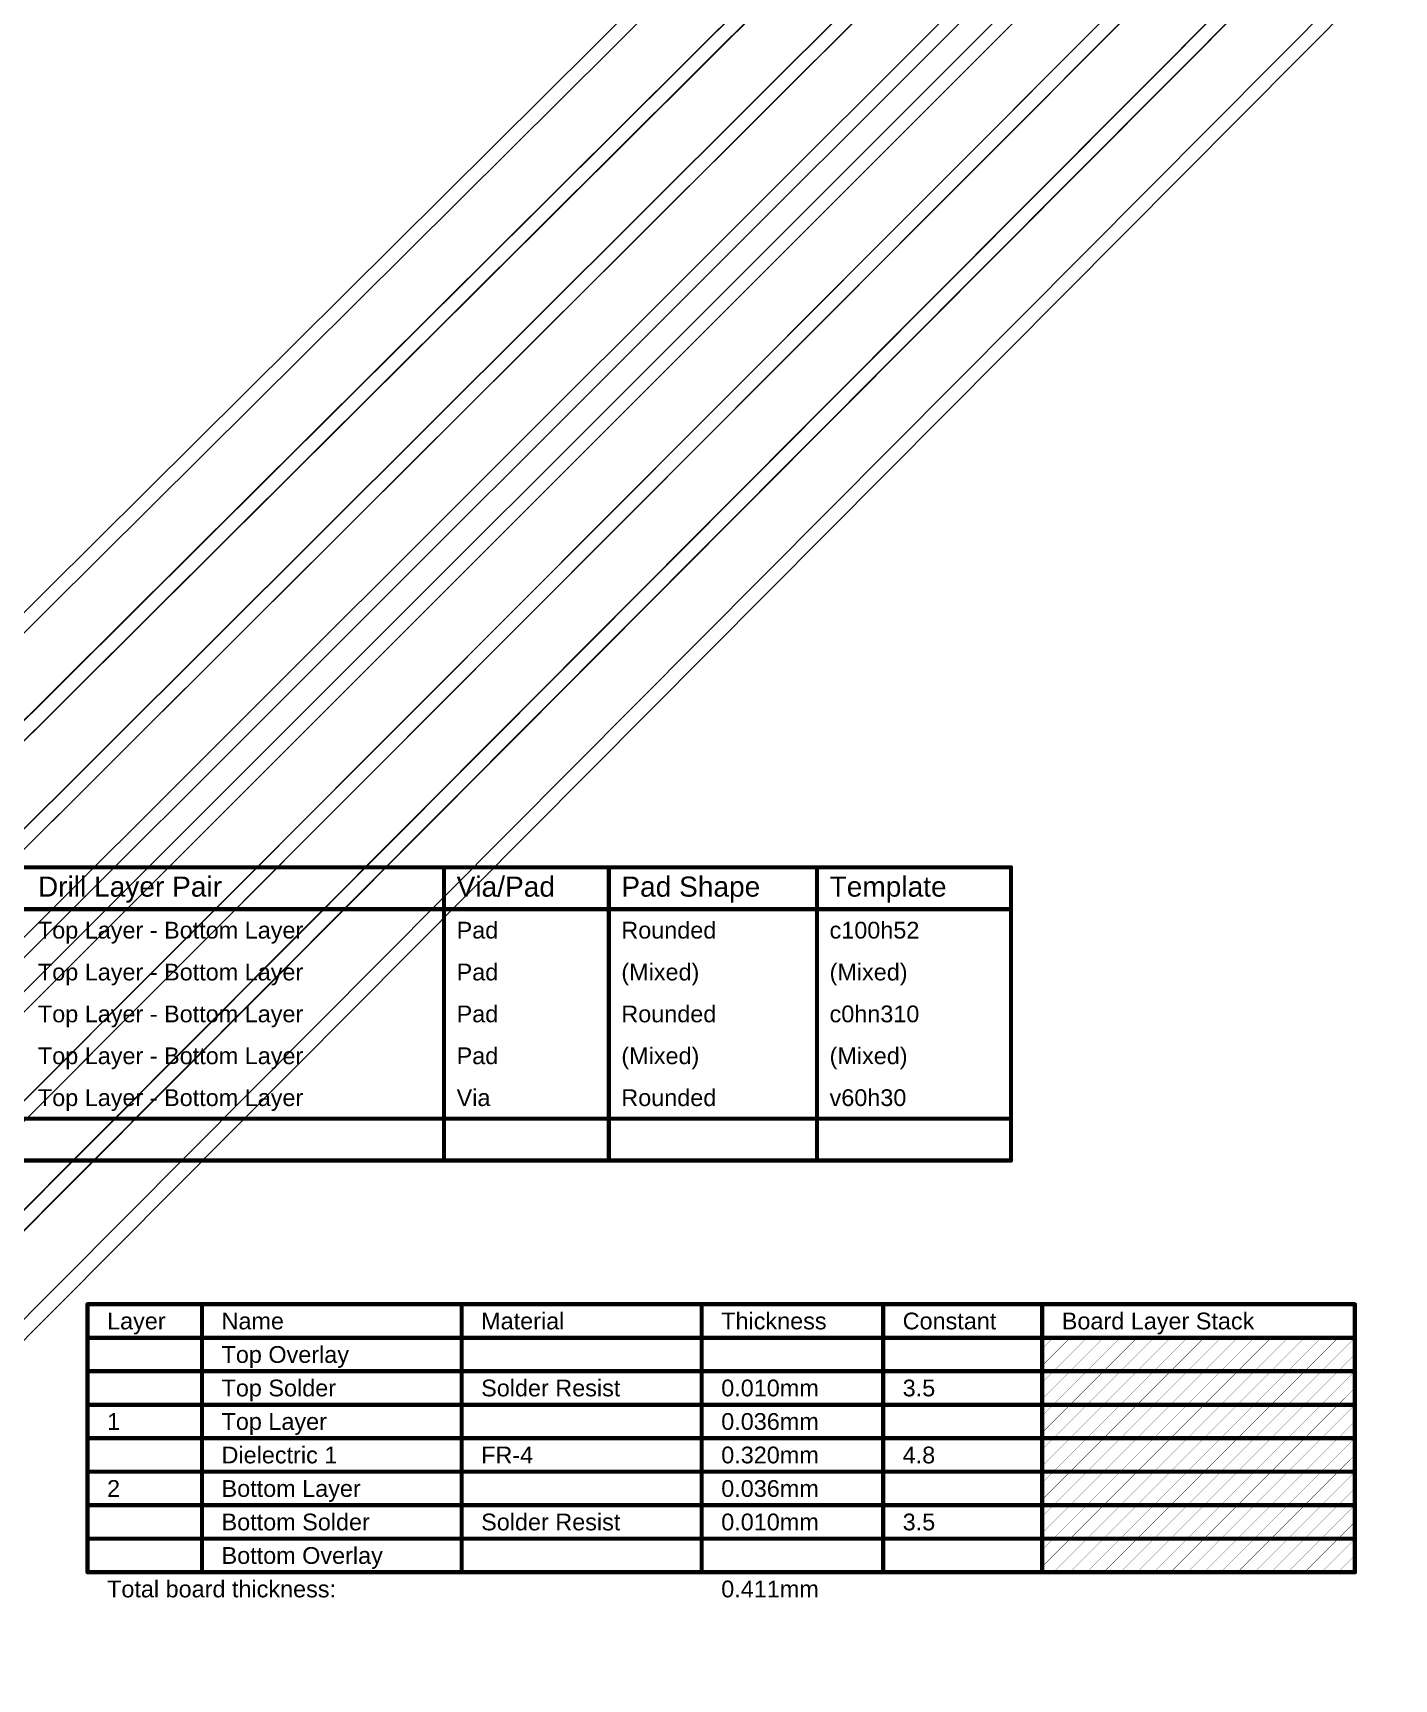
# Model space of a CAD drawing. Header units: inches. Extents: x 0 to 213, y 0 to 212.
# Drawn here: x 3.57 to 8.45, y 0.73 to 6.62 of the extents above; entities that cross this region are included whole.
import ezdxf

# ---------------------------------------------------------------- set-up
doc = ezdxf.new("R2010")
doc.units = ezdxf.units.IN
doc.header["$MEASUREMENT"] = 0
for name, color, linetype in [('Drill Drawing', 1, 'Continuous'), ('Fabrication', 76, 'Continuous'), ('Top Solder', 216, 'Continuous')]:
    doc.layers.add(name, color=color, linetype=linetype)
doc.styles.add('Arial', font='', dxfattribs={"height": 0.2})
doc.styles.get('Arial').set_extended_font_data('Arial')

# ---------------------------------------------------------------- blocks, each defined once
blk = doc.blocks.new('5050_LED_25')
at = {"layer": 'Top Solder'}
for p in [(0.0156, -0.0902), (-0.0587, -0.0903)]:
    blk.add_line(p, (-210.2274, -211.4878), dxfattribs=at)
blk = doc.blocks.new('5050_LED_51')
at = {"layer": 'Top Solder'}
for p in [(0.0156, -0.0902), (-0.0587, -0.0903)]:
    blk.add_line(p, (-210.6211, -211.4878), dxfattribs=at)
blk = doc.blocks.new('5050_LED_52')
at = {"layer": 'Top Solder'}
for p in [(0.0156, -0.0902), (-0.0587, -0.0903)]:
    blk.add_line(p, (-210.2274, -211.0941), dxfattribs=at)
blk = doc.blocks.new('5050_LED_53')
at = {"layer": 'Top Solder'}
for p in [(0.0156, -0.0902), (-0.0587, -0.0903)]:
    blk.add_line(p, (-210.6211, -211.0941), dxfattribs=at)
blk = doc.blocks.new('5050_LED_54')
at = {"layer": 'Top Solder'}
for p in [(0.0156, -0.0902), (-0.0587, -0.0903)]:
    blk.add_line(p, (-210.2274, -210.7004), dxfattribs=at)
blk = doc.blocks.new('5050_LED_55')
at = {"layer": 'Top Solder'}
for p in [(0.0156, -0.0902), (-0.0587, -0.0903)]:
    blk.add_line(p, (-210.6211, -210.7004), dxfattribs=at)
blk = doc.blocks.new('5050_LED_56')
at = {"layer": 'Top Solder'}
for p in [(0.0156, -0.0902), (-0.0587, -0.0903)]:
    blk.add_line(p, (-211.6053, -211.4878), dxfattribs=at)
blk = doc.blocks.new('5050_LED_57')
at = {"layer": 'Top Solder'}
for p in [(0.0156, -0.0902), (-0.0587, -0.0903)]:
    blk.add_line(p, (-211.999, -211.4878), dxfattribs=at)
blk = doc.blocks.new('5050_LED_58')
at = {"layer": 'Top Solder'}
for p in [(0.0156, -0.0902), (-0.0587, -0.0903)]:
    blk.add_line(p, (-211.6053, -211.0941), dxfattribs=at)
blk = doc.blocks.new('5050_LED_59')
at = {"layer": 'Top Solder'}
for p in [(0.0156, -0.0902), (-0.0587, -0.0903)]:
    blk.add_line(p, (-211.999, -211.0941), dxfattribs=at)
blk = doc.blocks.new('5050_LED_60')
at = {"layer": 'Top Solder'}
for p in [(0.0156, -0.0902), (-0.0587, -0.0903)]:
    blk.add_line(p, (-211.6053, -210.7004), dxfattribs=at)
blk = doc.blocks.new('5050_LED_61')
at = {"layer": 'Top Solder'}
for p in [(0.0156, -0.0902), (-0.0587, -0.0903)]:
    blk.add_line(p, (-211.999, -210.7004), dxfattribs=at)

msp = doc.modelspace()

# ---------------------------------------------------------------- linework, layer by layer
at = {"layer": 'Drill Drawing', "const_width": 0.015}
for points in [[(0.0275, 3.635), (7.0776, 3.635)], [(5.0471, 2.585), (5.0471, 3.635)], [(5.637, 2.585), (5.637, 3.635)], [(6.3828, 2.585), (6.3828, 3.635)], [(7.0776, 2.585), (7.0776, 3.635)], [(0.0275, 3.485), (7.0776, 3.485)], [(0.0275, 2.735), (7.0776, 2.735)], [(0.0275, 2.585), (7.0776, 2.585)]]:
    msp.add_lwpolyline(points, dxfattribs=at)
at = {"layer": 'Drill Drawing', "const_width": 0.0075}
for points in [[(5.0434, 3.635, 1), (5.0509, 3.635, 1)], [(5.6332, 3.635, 1), (5.6407, 3.635, 1)], [(6.379, 3.635, 1), (6.3865, 3.635, 1)], [(7.0738, 3.635, 1), (7.0813, 3.635, 1)], [(7.0738, 3.635, 1), (7.0813, 3.635, 1)], [(7.0738, 3.485, 1), (7.0813, 3.485, 1)], [(7.0738, 2.735, 1), (7.0813, 2.735, 1)], [(5.0434, 2.585, 1), (5.0509, 2.585, 1)], [(5.6332, 2.585, 1), (5.6407, 2.585, 1)], [(6.379, 2.585, 1), (6.3865, 2.585, 1)], [(7.0738, 2.585, 1), (7.0813, 2.585, 1)], [(7.0738, 2.585, 1), (7.0813, 2.585, 1)]]:
    msp.add_lwpolyline(points, format="xyb", close=True, dxfattribs=at)
at = {"layer": 'Fabrication'}
for points, const_width in [([(3.7703, 1.11), (3.7703, 2.07)], 0.015), ([(3.7703, 2.07), (8.3091, 2.07)], 0.015), ([(4.1803, 1.11), (4.1803, 2.07)], 0.015), ([(5.11, 1.11), (5.11, 2.07)], 0.015), ([(5.9698, 1.11), (5.9698, 2.07)], 0.015), ([(6.6196, 1.11), (6.6196, 2.07)], 0.015), ([(7.1895, 1.11), (7.1895, 2.07)], 0.015), ([(8.3091, 1.11), (8.3091, 2.07)], 0.015), ([(3.7703, 1.95), (8.3091, 1.95)], 0.015), ([(7.1895, 1.9103), (7.2291, 1.95)], 0.001), ([(7.1895, 1.8503), (7.2891, 1.95)], 0.001), ([(7.2291, 1.83), (7.3491, 1.95)], 0.001), ([(7.2891, 1.83), (7.4091, 1.95)], 0.001), ([(7.3491, 1.83), (7.4691, 1.95)], 0.001), ([(7.4091, 1.83), (7.5291, 1.95)], 0.001), ([(7.4691, 1.83), (7.5891, 1.95)], 0.001), ([(7.5291, 1.83), (7.6491, 1.95)], 0.001), ([(7.5891, 1.83), (7.7091, 1.95)], 0.001), ([(7.6491, 1.83), (7.7691, 1.95)], 0.001), ([(7.7091, 1.83), (7.8291, 1.95)], 0.001), ([(7.7691, 1.83), (7.8891, 1.95)], 0.001), ([(7.8291, 1.83), (7.9491, 1.95)], 0.001), ([(7.8891, 1.83), (8.0091, 1.95)], 0.001), ([(7.9491, 1.83), (8.0691, 1.95)], 0.001), ([(8.0091, 1.83), (8.1291, 1.95)], 0.001), ([(8.0691, 1.83), (8.1891, 1.95)], 0.001), ([(8.1291, 1.83), (8.2491, 1.95)], 0.001), ([(8.1891, 1.83), (8.3091, 1.95)], 0.001), ([(8.2491, 1.83), (8.3091, 1.89)], 0.001), ([(3.7703, 1.83), (4.1803, 1.83)], 0.015), ([(4.1803, 1.83), (5.11, 1.83)], 0.015), ([(5.11, 1.83), (5.9698, 1.83)], 0.015), ([(5.9698, 1.83), (6.6196, 1.83)], 0.015), ([(6.6196, 1.83), (7.1895, 1.83)], 0.015), ([(7.1895, 1.83), (8.3091, 1.83)], 0.015), ([(7.1895, 1.7903), (7.2291, 1.83)], 0.001), ([(7.1895, 1.7303), (7.2891, 1.83)], 0.001), ([(7.2291, 1.71), (7.3491, 1.83)], 0.001), ([(7.2891, 1.71), (7.4091, 1.83)], 0.001), ([(7.3491, 1.71), (7.4691, 1.83)], 0.001), ([(7.4091, 1.71), (7.5291, 1.83)], 0.001), ([(7.4691, 1.71), (7.5891, 1.83)], 0.001), ([(7.5291, 1.71), (7.6491, 1.83)], 0.001), ([(7.5891, 1.71), (7.7091, 1.83)], 0.001), ([(7.6491, 1.71), (7.7691, 1.83)], 0.001), ([(7.7091, 1.71), (7.8291, 1.83)], 0.001), ([(7.7691, 1.71), (7.8891, 1.83)], 0.001), ([(7.8291, 1.71), (7.9491, 1.83)], 0.001), ([(7.8891, 1.71), (8.0091, 1.83)], 0.001), ([(7.9491, 1.71), (8.0691, 1.83)], 0.001), ([(8.0091, 1.71), (8.1291, 1.83)], 0.001), ([(8.0691, 1.71), (8.1891, 1.83)], 0.001), ([(8.1291, 1.71), (8.2491, 1.83)], 0.001), ([(8.1891, 1.71), (8.3091, 1.83)], 0.001), ([(8.2491, 1.71), (8.3091, 1.77)], 0.001), ([(3.7703, 1.71), (4.1803, 1.71)], 0.015), ([(4.1803, 1.71), (5.11, 1.71)], 0.015), ([(5.11, 1.71), (5.9698, 1.71)], 0.015), ([(5.9698, 1.71), (6.6196, 1.71)], 0.015), ([(6.6196, 1.71), (7.1895, 1.71)], 0.015), ([(7.1895, 1.71), (8.3091, 1.71)], 0.015), ([(7.1895, 1.6703), (7.2291, 1.71)], 0.001), ([(7.1895, 1.6103), (7.2891, 1.71)], 0.001), ([(7.2291, 1.59), (7.3491, 1.71)], 0.001), ([(7.2891, 1.59), (7.4091, 1.71)], 0.001), ([(7.3491, 1.59), (7.4691, 1.71)], 0.001), ([(7.4091, 1.59), (7.5291, 1.71)], 0.001), ([(7.4691, 1.59), (7.5891, 1.71)], 0.001), ([(7.5291, 1.59), (7.6491, 1.71)], 0.001), ([(7.5891, 1.59), (7.7091, 1.71)], 0.001), ([(7.6491, 1.59), (7.7691, 1.71)], 0.001), ([(7.7091, 1.59), (7.8291, 1.71)], 0.001), ([(7.7691, 1.59), (7.8891, 1.71)], 0.001), ([(7.8291, 1.59), (7.9491, 1.71)], 0.001), ([(7.8891, 1.59), (8.0091, 1.71)], 0.001), ([(7.9491, 1.59), (8.0691, 1.71)], 0.001), ([(8.0091, 1.59), (8.1291, 1.71)], 0.001), ([(8.0691, 1.59), (8.1891, 1.71)], 0.001), ([(8.1291, 1.59), (8.2491, 1.71)], 0.001), ([(8.1891, 1.59), (8.3091, 1.71)], 0.001), ([(3.7703, 1.59), (4.1803, 1.59)], 0.015), ([(4.1803, 1.59), (5.11, 1.59)], 0.015), ([(5.11, 1.59), (5.9698, 1.59)], 0.015), ([(5.9698, 1.59), (6.6196, 1.59)], 0.015), ([(6.6196, 1.59), (7.1895, 1.59)], 0.015), ([(7.1895, 1.59), (8.3091, 1.59)], 0.015), ([(8.2491, 1.59), (8.3091, 1.65)], 0.001), ([(7.1895, 1.5503), (7.2291, 1.59)], 0.001), ([(7.1895, 1.4903), (7.2891, 1.59)], 0.001), ([(7.2291, 1.47), (7.3491, 1.59)], 0.001), ([(7.2891, 1.47), (7.4091, 1.59)], 0.001), ([(7.3491, 1.47), (7.4691, 1.59)], 0.001), ([(7.4091, 1.47), (7.5291, 1.59)], 0.001), ([(7.4691, 1.47), (7.5891, 1.59)], 0.001), ([(7.5291, 1.47), (7.6491, 1.59)], 0.001), ([(7.5891, 1.47), (7.7091, 1.59)], 0.001), ([(7.6491, 1.47), (7.7691, 1.59)], 0.001), ([(7.7091, 1.47), (7.8291, 1.59)], 0.001), ([(7.7691, 1.47), (7.8891, 1.59)], 0.001), ([(7.8291, 1.47), (7.9491, 1.59)], 0.001), ([(7.8891, 1.47), (8.0091, 1.59)], 0.001), ([(7.9491, 1.47), (8.0691, 1.59)], 0.001), ([(8.0091, 1.47), (8.1291, 1.59)], 0.001), ([(8.0691, 1.47), (8.1891, 1.59)], 0.001), ([(8.1291, 1.47), (8.2491, 1.59)], 0.001), ([(8.1891, 1.47), (8.3091, 1.59)], 0.001), ([(3.7703, 1.47), (4.1803, 1.47)], 0.015), ([(4.1803, 1.47), (5.11, 1.47)], 0.015), ([(5.11, 1.47), (5.9698, 1.47)], 0.015), ([(5.9698, 1.47), (6.6196, 1.47)], 0.015), ([(6.6196, 1.47), (7.1895, 1.47)], 0.015), ([(7.1895, 1.47), (8.3091, 1.47)], 0.015), ([(8.2491, 1.47), (8.3091, 1.53)], 0.001), ([(7.1895, 1.4303), (7.2291, 1.47)], 0.001), ([(7.1895, 1.3703), (7.2891, 1.47)], 0.001), ([(7.2291, 1.35), (7.3491, 1.47)], 0.001), ([(7.2891, 1.35), (7.4091, 1.47)], 0.001), ([(7.3491, 1.35), (7.4691, 1.47)], 0.001), ([(7.4091, 1.35), (7.5291, 1.47)], 0.001), ([(7.4691, 1.35), (7.5891, 1.47)], 0.001), ([(7.5291, 1.35), (7.6491, 1.47)], 0.001), ([(7.5891, 1.35), (7.7091, 1.47)], 0.001), ([(7.6491, 1.35), (7.7691, 1.47)], 0.001), ([(7.7091, 1.35), (7.8291, 1.47)], 0.001), ([(7.7691, 1.35), (7.8891, 1.47)], 0.001), ([(7.8291, 1.35), (7.9491, 1.47)], 0.001), ([(7.8891, 1.35), (8.0091, 1.47)], 0.001), ([(7.9491, 1.35), (8.0691, 1.47)], 0.001), ([(8.0091, 1.35), (8.1291, 1.47)], 0.001), ([(8.0691, 1.35), (8.1891, 1.47)], 0.001), ([(8.1291, 1.35), (8.2491, 1.47)], 0.001), ([(8.1891, 1.35), (8.3091, 1.47)], 0.001), ([(3.7703, 1.35), (4.1803, 1.35)], 0.015), ([(4.1803, 1.35), (5.11, 1.35)], 0.015), ([(5.11, 1.35), (5.9698, 1.35)], 0.015), ([(5.9698, 1.35), (6.6196, 1.35)], 0.015), ([(6.6196, 1.35), (7.1895, 1.35)], 0.015), ([(7.1895, 1.35), (8.3091, 1.35)], 0.015), ([(8.2491, 1.35), (8.3091, 1.41)], 0.001), ([(7.1895, 1.3103), (7.2291, 1.35)], 0.001), ([(7.1895, 1.2503), (7.2891, 1.35)], 0.001), ([(7.2291, 1.23), (7.3491, 1.35)], 0.001), ([(7.2891, 1.23), (7.4091, 1.35)], 0.001), ([(7.3491, 1.23), (7.4691, 1.35)], 0.001), ([(7.4091, 1.23), (7.5291, 1.35)], 0.001), ([(7.4691, 1.23), (7.5891, 1.35)], 0.001), ([(7.5291, 1.23), (7.6491, 1.35)], 0.001), ([(7.5891, 1.23), (7.7091, 1.35)], 0.001), ([(7.6491, 1.23), (7.7691, 1.35)], 0.001), ([(7.7091, 1.23), (7.8291, 1.35)], 0.001), ([(7.7691, 1.23), (7.8891, 1.35)], 0.001), ([(7.8291, 1.23), (7.9491, 1.35)], 0.001), ([(7.8891, 1.23), (8.0091, 1.35)], 0.001), ([(7.9491, 1.23), (8.0691, 1.35)], 0.001), ([(8.0091, 1.23), (8.1291, 1.35)], 0.001), ([(8.0691, 1.23), (8.1891, 1.35)], 0.001), ([(8.1291, 1.23), (8.2491, 1.35)], 0.001), ([(8.1891, 1.23), (8.3091, 1.35)], 0.001), ([(8.2491, 1.23), (8.3091, 1.29)], 0.001), ([(3.7703, 1.23), (4.1803, 1.23)], 0.015), ([(4.1803, 1.23), (5.11, 1.23)], 0.015), ([(5.11, 1.23), (5.9698, 1.23)], 0.015), ([(5.9698, 1.23), (6.6196, 1.23)], 0.015), ([(6.6196, 1.23), (7.1895, 1.23)], 0.015), ([(7.1895, 1.23), (8.3091, 1.23)], 0.015), ([(7.1895, 1.1903), (7.2291, 1.23)], 0.001), ([(7.1895, 1.1303), (7.2891, 1.23)], 0.001), ([(7.2291, 1.11), (7.3491, 1.23)], 0.001), ([(7.2891, 1.11), (7.4091, 1.23)], 0.001), ([(7.3491, 1.11), (7.4691, 1.23)], 0.001), ([(7.4091, 1.11), (7.5291, 1.23)], 0.001), ([(7.4691, 1.11), (7.5891, 1.23)], 0.001), ([(7.5291, 1.11), (7.6491, 1.23)], 0.001), ([(7.5891, 1.11), (7.7091, 1.23)], 0.001), ([(7.6491, 1.11), (7.7691, 1.23)], 0.001), ([(7.7091, 1.11), (7.8291, 1.23)], 0.001), ([(7.7691, 1.11), (7.8891, 1.23)], 0.001), ([(7.8291, 1.11), (7.9491, 1.23)], 0.001), ([(7.8891, 1.11), (8.0091, 1.23)], 0.001), ([(7.9491, 1.11), (8.0691, 1.23)], 0.001), ([(8.0091, 1.11), (8.1291, 1.23)], 0.001), ([(8.0691, 1.11), (8.1891, 1.23)], 0.001), ([(8.1291, 1.11), (8.2491, 1.23)], 0.001), ([(8.1891, 1.11), (8.3091, 1.23)], 0.001), ([(8.2491, 1.11), (8.3091, 1.17)], 0.001), ([(3.7703, 1.11), (4.1803, 1.11)], 0.015), ([(4.1803, 1.11), (5.11, 1.11)], 0.015), ([(5.11, 1.11), (5.9698, 1.11)], 0.015), ([(5.9698, 1.11), (6.6196, 1.11)], 0.015), ([(6.6196, 1.11), (7.1895, 1.11)], 0.015), ([(7.1895, 1.11), (8.3091, 1.11)], 0.015)]:
    msp.add_lwpolyline(points, dxfattribs=dict(at, const_width=const_width))
for points, const_width in [([(3.7666, 2.07, 1), (3.7741, 2.07, 1)], 0.0075), ([(3.7666, 2.07, 1), (3.7741, 2.07, 1)], 0.0075), ([(4.1765, 2.07, 1), (4.184, 2.07, 1)], 0.0075), ([(5.1063, 2.07, 1), (5.1137, 2.07, 1)], 0.0075), ([(5.966, 2.07, 1), (5.9735, 2.07, 1)], 0.0075), ([(6.6159, 2.07, 1), (6.6234, 2.07, 1)], 0.0075), ([(7.1857, 2.07, 1), (7.1932, 2.07, 1)], 0.0075), ([(8.3054, 2.07, 1), (8.3129, 2.07, 1)], 0.0075), ([(8.3054, 2.07, 1), (8.3129, 2.07, 1)], 0.0075), ([(3.7666, 1.95, 1), (3.7741, 1.95, 1)], 0.0075), ([(7.2289, 1.95, 1), (7.2294, 1.95, 1)], 0.0005), ([(7.2889, 1.95, 1), (7.2894, 1.95, 1)], 0.0005), ([(7.3489, 1.95, 1), (7.3494, 1.95, 1)], 0.0005), ([(7.4089, 1.95, 1), (7.4094, 1.95, 1)], 0.0005), ([(7.4689, 1.95, 1), (7.4694, 1.95, 1)], 0.0005), ([(7.5289, 1.95, 1), (7.5294, 1.95, 1)], 0.0005), ([(7.5889, 1.95, 1), (7.5894, 1.95, 1)], 0.0005), ([(7.6489, 1.95, 1), (7.6494, 1.95, 1)], 0.0005), ([(7.7089, 1.95, 1), (7.7094, 1.95, 1)], 0.0005), ([(7.7689, 1.95, 1), (7.7694, 1.95, 1)], 0.0005), ([(7.8289, 1.95, 1), (7.8294, 1.95, 1)], 0.0005), ([(7.8889, 1.95, 1), (7.8894, 1.95, 1)], 0.0005), ([(7.9489, 1.95, 1), (7.9494, 1.95, 1)], 0.0005), ([(8.0089, 1.95, 1), (8.0094, 1.95, 1)], 0.0005), ([(8.0689, 1.95, 1), (8.0694, 1.95, 1)], 0.0005), ([(8.1289, 1.95, 1), (8.1294, 1.95, 1)], 0.0005), ([(8.1889, 1.95, 1), (8.1894, 1.95, 1)], 0.0005), ([(8.2489, 1.95, 1), (8.2494, 1.95, 1)], 0.0005), ([(8.3054, 1.95, 1), (8.3129, 1.95, 1)], 0.0075), ([(8.3089, 1.95, 1), (8.3094, 1.95, 1)], 0.0005), ([(7.1892, 1.9103, 1), (7.1897, 1.9103, 1)], 0.0005), ([(8.3089, 1.89, 1), (8.3094, 1.89, 1)], 0.0005), ([(3.7666, 1.83, 1), (3.7741, 1.83, 1)], 0.0075), ([(4.1765, 1.83, 1), (4.184, 1.83, 1)], 0.0075), ([(4.1765, 1.83, 1), (4.184, 1.83, 1)], 0.0075), ([(5.1063, 1.83, 1), (5.1137, 1.83, 1)], 0.0075), ([(5.1063, 1.83, 1), (5.1137, 1.83, 1)], 0.0075), ([(5.966, 1.83, 1), (5.9735, 1.83, 1)], 0.0075), ([(5.966, 1.83, 1), (5.9735, 1.83, 1)], 0.0075), ([(6.6159, 1.83, 1), (6.6234, 1.83, 1)], 0.0075), ([(6.6159, 1.83, 1), (6.6234, 1.83, 1)], 0.0075), ([(7.1857, 1.83, 1), (7.1932, 1.83, 1)], 0.0075), ([(7.1857, 1.83, 1), (7.1932, 1.83, 1)], 0.0075), ([(7.1892, 1.8503, 1), (7.1897, 1.8503, 1)], 0.0005), ([(7.2289, 1.83, 1), (7.2294, 1.83, 1)], 0.0005), ([(7.2289, 1.83, 1), (7.2294, 1.83, 1)], 0.0005), ([(7.2889, 1.83, 1), (7.2894, 1.83, 1)], 0.0005), ([(7.2889, 1.83, 1), (7.2894, 1.83, 1)], 0.0005), ([(7.3489, 1.83, 1), (7.3494, 1.83, 1)], 0.0005), ([(7.3489, 1.83, 1), (7.3494, 1.83, 1)], 0.0005), ([(7.4089, 1.83, 1), (7.4094, 1.83, 1)], 0.0005), ([(7.4089, 1.83, 1), (7.4094, 1.83, 1)], 0.0005), ([(7.4689, 1.83, 1), (7.4694, 1.83, 1)], 0.0005), ([(7.4689, 1.83, 1), (7.4694, 1.83, 1)], 0.0005), ([(7.5289, 1.83, 1), (7.5294, 1.83, 1)], 0.0005), ([(7.5289, 1.83, 1), (7.5294, 1.83, 1)], 0.0005), ([(7.5889, 1.83, 1), (7.5894, 1.83, 1)], 0.0005), ([(7.5889, 1.83, 1), (7.5894, 1.83, 1)], 0.0005), ([(7.6489, 1.83, 1), (7.6494, 1.83, 1)], 0.0005), ([(7.6489, 1.83, 1), (7.6494, 1.83, 1)], 0.0005), ([(7.7089, 1.83, 1), (7.7094, 1.83, 1)], 0.0005), ([(7.7089, 1.83, 1), (7.7094, 1.83, 1)], 0.0005), ([(7.7689, 1.83, 1), (7.7694, 1.83, 1)], 0.0005), ([(7.7689, 1.83, 1), (7.7694, 1.83, 1)], 0.0005), ([(7.8289, 1.83, 1), (7.8294, 1.83, 1)], 0.0005), ([(7.8289, 1.83, 1), (7.8294, 1.83, 1)], 0.0005), ([(7.8889, 1.83, 1), (7.8894, 1.83, 1)], 0.0005), ([(7.8889, 1.83, 1), (7.8894, 1.83, 1)], 0.0005), ([(7.9489, 1.83, 1), (7.9494, 1.83, 1)], 0.0005), ([(7.9489, 1.83, 1), (7.9494, 1.83, 1)], 0.0005), ([(8.0089, 1.83, 1), (8.0094, 1.83, 1)], 0.0005), ([(8.0089, 1.83, 1), (8.0094, 1.83, 1)], 0.0005), ([(8.0689, 1.83, 1), (8.0694, 1.83, 1)], 0.0005), ([(8.0689, 1.83, 1), (8.0694, 1.83, 1)], 0.0005), ([(8.1289, 1.83, 1), (8.1294, 1.83, 1)], 0.0005), ([(8.1289, 1.83, 1), (8.1294, 1.83, 1)], 0.0005), ([(8.1889, 1.83, 1), (8.1894, 1.83, 1)], 0.0005), ([(8.1889, 1.83, 1), (8.1894, 1.83, 1)], 0.0005), ([(8.2489, 1.83, 1), (8.2494, 1.83, 1)], 0.0005), ([(8.2489, 1.83, 1), (8.2494, 1.83, 1)], 0.0005), ([(8.3054, 1.83, 1), (8.3129, 1.83, 1)], 0.0075), ([(8.3089, 1.83, 1), (8.3094, 1.83, 1)], 0.0005), ([(7.1892, 1.7903, 1), (7.1897, 1.7903, 1)], 0.0005), ([(8.3089, 1.77, 1), (8.3094, 1.77, 1)], 0.0005), ([(3.7666, 1.71, 1), (3.7741, 1.71, 1)], 0.0075), ([(4.1765, 1.71, 1), (4.184, 1.71, 1)], 0.0075), ([(4.1765, 1.71, 1), (4.184, 1.71, 1)], 0.0075), ([(5.1063, 1.71, 1), (5.1137, 1.71, 1)], 0.0075), ([(5.1063, 1.71, 1), (5.1137, 1.71, 1)], 0.0075), ([(5.966, 1.71, 1), (5.9735, 1.71, 1)], 0.0075), ([(5.966, 1.71, 1), (5.9735, 1.71, 1)], 0.0075), ([(6.6159, 1.71, 1), (6.6234, 1.71, 1)], 0.0075), ([(6.6159, 1.71, 1), (6.6234, 1.71, 1)], 0.0075), ([(7.1857, 1.71, 1), (7.1932, 1.71, 1)], 0.0075), ([(7.1857, 1.71, 1), (7.1932, 1.71, 1)], 0.0075), ([(7.1892, 1.7303, 1), (7.1897, 1.7303, 1)], 0.0005), ([(7.2289, 1.71, 1), (7.2294, 1.71, 1)], 0.0005), ([(7.2289, 1.71, 1), (7.2294, 1.71, 1)], 0.0005), ([(7.2889, 1.71, 1), (7.2894, 1.71, 1)], 0.0005), ([(7.2889, 1.71, 1), (7.2894, 1.71, 1)], 0.0005), ([(7.3489, 1.71, 1), (7.3494, 1.71, 1)], 0.0005), ([(7.3489, 1.71, 1), (7.3494, 1.71, 1)], 0.0005), ([(7.4089, 1.71, 1), (7.4094, 1.71, 1)], 0.0005), ([(7.4089, 1.71, 1), (7.4094, 1.71, 1)], 0.0005), ([(7.4689, 1.71, 1), (7.4694, 1.71, 1)], 0.0005), ([(7.4689, 1.71, 1), (7.4694, 1.71, 1)], 0.0005), ([(7.5289, 1.71, 1), (7.5294, 1.71, 1)], 0.0005), ([(7.5289, 1.71, 1), (7.5294, 1.71, 1)], 0.0005), ([(7.5889, 1.71, 1), (7.5894, 1.71, 1)], 0.0005), ([(7.5889, 1.71, 1), (7.5894, 1.71, 1)], 0.0005), ([(7.6489, 1.71, 1), (7.6494, 1.71, 1)], 0.0005), ([(7.6489, 1.71, 1), (7.6494, 1.71, 1)], 0.0005), ([(7.7089, 1.71, 1), (7.7094, 1.71, 1)], 0.0005), ([(7.7089, 1.71, 1), (7.7094, 1.71, 1)], 0.0005), ([(7.7689, 1.71, 1), (7.7694, 1.71, 1)], 0.0005), ([(7.7689, 1.71, 1), (7.7694, 1.71, 1)], 0.0005), ([(7.8289, 1.71, 1), (7.8294, 1.71, 1)], 0.0005), ([(7.8289, 1.71, 1), (7.8294, 1.71, 1)], 0.0005), ([(7.8889, 1.71, 1), (7.8894, 1.71, 1)], 0.0005), ([(7.8889, 1.71, 1), (7.8894, 1.71, 1)], 0.0005), ([(7.9489, 1.71, 1), (7.9494, 1.71, 1)], 0.0005), ([(7.9489, 1.71, 1), (7.9494, 1.71, 1)], 0.0005), ([(8.0089, 1.71, 1), (8.0094, 1.71, 1)], 0.0005), ([(8.0089, 1.71, 1), (8.0094, 1.71, 1)], 0.0005), ([(8.0689, 1.71, 1), (8.0694, 1.71, 1)], 0.0005), ([(8.0689, 1.71, 1), (8.0694, 1.71, 1)], 0.0005), ([(8.1289, 1.71, 1), (8.1294, 1.71, 1)], 0.0005), ([(8.1289, 1.71, 1), (8.1294, 1.71, 1)], 0.0005), ([(8.1889, 1.71, 1), (8.1894, 1.71, 1)], 0.0005), ([(8.1889, 1.71, 1), (8.1894, 1.71, 1)], 0.0005), ([(8.2489, 1.71, 1), (8.2494, 1.71, 1)], 0.0005), ([(8.2489, 1.71, 1), (8.2494, 1.71, 1)], 0.0005), ([(8.3054, 1.71, 1), (8.3129, 1.71, 1)], 0.0075), ([(8.3089, 1.71, 1), (8.3094, 1.71, 1)], 0.0005), ([(7.1892, 1.6703, 1), (7.1897, 1.6703, 1)], 0.0005), ([(3.7666, 1.59, 1), (3.7741, 1.59, 1)], 0.0075), ([(4.1765, 1.59, 1), (4.184, 1.59, 1)], 0.0075), ([(4.1765, 1.59, 1), (4.184, 1.59, 1)], 0.0075), ([(5.1063, 1.59, 1), (5.1137, 1.59, 1)], 0.0075), ([(5.1063, 1.59, 1), (5.1137, 1.59, 1)], 0.0075), ([(5.966, 1.59, 1), (5.9735, 1.59, 1)], 0.0075), ([(5.966, 1.59, 1), (5.9735, 1.59, 1)], 0.0075), ([(6.6159, 1.59, 1), (6.6234, 1.59, 1)], 0.0075), ([(6.6159, 1.59, 1), (6.6234, 1.59, 1)], 0.0075), ([(7.1857, 1.59, 1), (7.1932, 1.59, 1)], 0.0075), ([(7.1857, 1.59, 1), (7.1932, 1.59, 1)], 0.0075), ([(7.1892, 1.6103, 1), (7.1897, 1.6103, 1)], 0.0005), ([(8.3054, 1.59, 1), (8.3129, 1.59, 1)], 0.0075), ([(8.3089, 1.65, 1), (8.3094, 1.65, 1)], 0.0005), ([(7.1892, 1.5503, 1), (7.1897, 1.5503, 1)], 0.0005), ([(7.2289, 1.59, 1), (7.2294, 1.59, 1)], 0.0005), ([(7.2289, 1.59, 1), (7.2294, 1.59, 1)], 0.0005), ([(7.2889, 1.59, 1), (7.2894, 1.59, 1)], 0.0005), ([(7.2889, 1.59, 1), (7.2894, 1.59, 1)], 0.0005), ([(7.3489, 1.59, 1), (7.3494, 1.59, 1)], 0.0005), ([(7.3489, 1.59, 1), (7.3494, 1.59, 1)], 0.0005), ([(7.4089, 1.59, 1), (7.4094, 1.59, 1)], 0.0005), ([(7.4089, 1.59, 1), (7.4094, 1.59, 1)], 0.0005), ([(7.4689, 1.59, 1), (7.4694, 1.59, 1)], 0.0005), ([(7.4689, 1.59, 1), (7.4694, 1.59, 1)], 0.0005), ([(7.5289, 1.59, 1), (7.5294, 1.59, 1)], 0.0005), ([(7.5289, 1.59, 1), (7.5294, 1.59, 1)], 0.0005), ([(7.5889, 1.59, 1), (7.5894, 1.59, 1)], 0.0005), ([(7.5889, 1.59, 1), (7.5894, 1.59, 1)], 0.0005), ([(7.6489, 1.59, 1), (7.6494, 1.59, 1)], 0.0005), ([(7.6489, 1.59, 1), (7.6494, 1.59, 1)], 0.0005), ([(7.7089, 1.59, 1), (7.7094, 1.59, 1)], 0.0005), ([(7.7089, 1.59, 1), (7.7094, 1.59, 1)], 0.0005), ([(7.7689, 1.59, 1), (7.7694, 1.59, 1)], 0.0005), ([(7.7689, 1.59, 1), (7.7694, 1.59, 1)], 0.0005), ([(7.8289, 1.59, 1), (7.8294, 1.59, 1)], 0.0005), ([(7.8289, 1.59, 1), (7.8294, 1.59, 1)], 0.0005), ([(7.8889, 1.59, 1), (7.8894, 1.59, 1)], 0.0005), ([(7.8889, 1.59, 1), (7.8894, 1.59, 1)], 0.0005), ([(7.9489, 1.59, 1), (7.9494, 1.59, 1)], 0.0005), ([(7.9489, 1.59, 1), (7.9494, 1.59, 1)], 0.0005), ([(8.0089, 1.59, 1), (8.0094, 1.59, 1)], 0.0005), ([(8.0089, 1.59, 1), (8.0094, 1.59, 1)], 0.0005), ([(8.0689, 1.59, 1), (8.0694, 1.59, 1)], 0.0005), ([(8.0689, 1.59, 1), (8.0694, 1.59, 1)], 0.0005), ([(8.1289, 1.59, 1), (8.1294, 1.59, 1)], 0.0005), ([(8.1289, 1.59, 1), (8.1294, 1.59, 1)], 0.0005), ([(8.1889, 1.59, 1), (8.1894, 1.59, 1)], 0.0005), ([(8.1889, 1.59, 1), (8.1894, 1.59, 1)], 0.0005), ([(8.2489, 1.59, 1), (8.2494, 1.59, 1)], 0.0005), ([(8.2489, 1.59, 1), (8.2494, 1.59, 1)], 0.0005), ([(8.3089, 1.59, 1), (8.3094, 1.59, 1)], 0.0005), ([(3.7666, 1.47, 1), (3.7741, 1.47, 1)], 0.0075), ([(4.1765, 1.47, 1), (4.184, 1.47, 1)], 0.0075), ([(4.1765, 1.47, 1), (4.184, 1.47, 1)], 0.0075), ([(5.1063, 1.47, 1), (5.1137, 1.47, 1)], 0.0075), ([(5.1063, 1.47, 1), (5.1137, 1.47, 1)], 0.0075), ([(5.966, 1.47, 1), (5.9735, 1.47, 1)], 0.0075), ([(5.966, 1.47, 1), (5.9735, 1.47, 1)], 0.0075), ([(6.6159, 1.47, 1), (6.6234, 1.47, 1)], 0.0075), ([(6.6159, 1.47, 1), (6.6234, 1.47, 1)], 0.0075), ([(7.1857, 1.47, 1), (7.1932, 1.47, 1)], 0.0075), ([(7.1857, 1.47, 1), (7.1932, 1.47, 1)], 0.0075), ([(7.1892, 1.4903, 1), (7.1897, 1.4903, 1)], 0.0005), ([(8.3054, 1.47, 1), (8.3129, 1.47, 1)], 0.0075), ([(8.3089, 1.53, 1), (8.3094, 1.53, 1)], 0.0005), ([(7.1892, 1.4303, 1), (7.1897, 1.4303, 1)], 0.0005), ([(7.2289, 1.47, 1), (7.2294, 1.47, 1)], 0.0005), ([(7.2289, 1.47, 1), (7.2294, 1.47, 1)], 0.0005), ([(7.2889, 1.47, 1), (7.2894, 1.47, 1)], 0.0005), ([(7.2889, 1.47, 1), (7.2894, 1.47, 1)], 0.0005), ([(7.3489, 1.47, 1), (7.3494, 1.47, 1)], 0.0005), ([(7.3489, 1.47, 1), (7.3494, 1.47, 1)], 0.0005), ([(7.4089, 1.47, 1), (7.4094, 1.47, 1)], 0.0005), ([(7.4089, 1.47, 1), (7.4094, 1.47, 1)], 0.0005), ([(7.4689, 1.47, 1), (7.4694, 1.47, 1)], 0.0005), ([(7.4689, 1.47, 1), (7.4694, 1.47, 1)], 0.0005), ([(7.5289, 1.47, 1), (7.5294, 1.47, 1)], 0.0005), ([(7.5289, 1.47, 1), (7.5294, 1.47, 1)], 0.0005), ([(7.5889, 1.47, 1), (7.5894, 1.47, 1)], 0.0005), ([(7.5889, 1.47, 1), (7.5894, 1.47, 1)], 0.0005), ([(7.6489, 1.47, 1), (7.6494, 1.47, 1)], 0.0005), ([(7.6489, 1.47, 1), (7.6494, 1.47, 1)], 0.0005), ([(7.7089, 1.47, 1), (7.7094, 1.47, 1)], 0.0005), ([(7.7089, 1.47, 1), (7.7094, 1.47, 1)], 0.0005), ([(7.7689, 1.47, 1), (7.7694, 1.47, 1)], 0.0005), ([(7.7689, 1.47, 1), (7.7694, 1.47, 1)], 0.0005), ([(7.8289, 1.47, 1), (7.8294, 1.47, 1)], 0.0005), ([(7.8289, 1.47, 1), (7.8294, 1.47, 1)], 0.0005), ([(7.8889, 1.47, 1), (7.8894, 1.47, 1)], 0.0005), ([(7.8889, 1.47, 1), (7.8894, 1.47, 1)], 0.0005), ([(7.9489, 1.47, 1), (7.9494, 1.47, 1)], 0.0005), ([(7.9489, 1.47, 1), (7.9494, 1.47, 1)], 0.0005), ([(8.0089, 1.47, 1), (8.0094, 1.47, 1)], 0.0005), ([(8.0089, 1.47, 1), (8.0094, 1.47, 1)], 0.0005), ([(8.0689, 1.47, 1), (8.0694, 1.47, 1)], 0.0005), ([(8.0689, 1.47, 1), (8.0694, 1.47, 1)], 0.0005), ([(8.1289, 1.47, 1), (8.1294, 1.47, 1)], 0.0005), ([(8.1289, 1.47, 1), (8.1294, 1.47, 1)], 0.0005), ([(8.1889, 1.47, 1), (8.1894, 1.47, 1)], 0.0005), ([(8.1889, 1.47, 1), (8.1894, 1.47, 1)], 0.0005), ([(8.2489, 1.47, 1), (8.2494, 1.47, 1)], 0.0005), ([(8.2489, 1.47, 1), (8.2494, 1.47, 1)], 0.0005), ([(8.3089, 1.47, 1), (8.3094, 1.47, 1)], 0.0005), ([(3.7666, 1.35, 1), (3.7741, 1.35, 1)], 0.0075), ([(4.1765, 1.35, 1), (4.184, 1.35, 1)], 0.0075), ([(4.1765, 1.35, 1), (4.184, 1.35, 1)], 0.0075), ([(5.1063, 1.35, 1), (5.1137, 1.35, 1)], 0.0075), ([(5.1063, 1.35, 1), (5.1137, 1.35, 1)], 0.0075), ([(5.966, 1.35, 1), (5.9735, 1.35, 1)], 0.0075), ([(5.966, 1.35, 1), (5.9735, 1.35, 1)], 0.0075), ([(6.6159, 1.35, 1), (6.6234, 1.35, 1)], 0.0075), ([(6.6159, 1.35, 1), (6.6234, 1.35, 1)], 0.0075), ([(7.1857, 1.35, 1), (7.1932, 1.35, 1)], 0.0075), ([(7.1857, 1.35, 1), (7.1932, 1.35, 1)], 0.0075), ([(7.1892, 1.3703, 1), (7.1897, 1.3703, 1)], 0.0005), ([(8.3054, 1.35, 1), (8.3129, 1.35, 1)], 0.0075), ([(8.3089, 1.41, 1), (8.3094, 1.41, 1)], 0.0005), ([(7.1892, 1.3103, 1), (7.1897, 1.3103, 1)], 0.0005), ([(7.2289, 1.35, 1), (7.2294, 1.35, 1)], 0.0005), ([(7.2289, 1.35, 1), (7.2294, 1.35, 1)], 0.0005), ([(7.2889, 1.35, 1), (7.2894, 1.35, 1)], 0.0005), ([(7.2889, 1.35, 1), (7.2894, 1.35, 1)], 0.0005), ([(7.3489, 1.35, 1), (7.3494, 1.35, 1)], 0.0005), ([(7.3489, 1.35, 1), (7.3494, 1.35, 1)], 0.0005), ([(7.4089, 1.35, 1), (7.4094, 1.35, 1)], 0.0005), ([(7.4089, 1.35, 1), (7.4094, 1.35, 1)], 0.0005), ([(7.4689, 1.35, 1), (7.4694, 1.35, 1)], 0.0005), ([(7.4689, 1.35, 1), (7.4694, 1.35, 1)], 0.0005), ([(7.5289, 1.35, 1), (7.5294, 1.35, 1)], 0.0005), ([(7.5289, 1.35, 1), (7.5294, 1.35, 1)], 0.0005), ([(7.5889, 1.35, 1), (7.5894, 1.35, 1)], 0.0005), ([(7.5889, 1.35, 1), (7.5894, 1.35, 1)], 0.0005), ([(7.6489, 1.35, 1), (7.6494, 1.35, 1)], 0.0005), ([(7.6489, 1.35, 1), (7.6494, 1.35, 1)], 0.0005), ([(7.7089, 1.35, 1), (7.7094, 1.35, 1)], 0.0005), ([(7.7089, 1.35, 1), (7.7094, 1.35, 1)], 0.0005), ([(7.7689, 1.35, 1), (7.7694, 1.35, 1)], 0.0005), ([(7.7689, 1.35, 1), (7.7694, 1.35, 1)], 0.0005), ([(7.8289, 1.35, 1), (7.8294, 1.35, 1)], 0.0005), ([(7.8289, 1.35, 1), (7.8294, 1.35, 1)], 0.0005), ([(7.8889, 1.35, 1), (7.8894, 1.35, 1)], 0.0005), ([(7.8889, 1.35, 1), (7.8894, 1.35, 1)], 0.0005), ([(7.9489, 1.35, 1), (7.9494, 1.35, 1)], 0.0005), ([(7.9489, 1.35, 1), (7.9494, 1.35, 1)], 0.0005), ([(8.0089, 1.35, 1), (8.0094, 1.35, 1)], 0.0005), ([(8.0089, 1.35, 1), (8.0094, 1.35, 1)], 0.0005), ([(8.0689, 1.35, 1), (8.0694, 1.35, 1)], 0.0005), ([(8.0689, 1.35, 1), (8.0694, 1.35, 1)], 0.0005), ([(8.1289, 1.35, 1), (8.1294, 1.35, 1)], 0.0005), ([(8.1289, 1.35, 1), (8.1294, 1.35, 1)], 0.0005), ([(8.1889, 1.35, 1), (8.1894, 1.35, 1)], 0.0005), ([(8.1889, 1.35, 1), (8.1894, 1.35, 1)], 0.0005), ([(8.2489, 1.35, 1), (8.2494, 1.35, 1)], 0.0005), ([(8.2489, 1.35, 1), (8.2494, 1.35, 1)], 0.0005), ([(8.3089, 1.35, 1), (8.3094, 1.35, 1)], 0.0005), ([(7.1892, 1.2503, 1), (7.1897, 1.2503, 1)], 0.0005), ([(8.3089, 1.29, 1), (8.3094, 1.29, 1)], 0.0005), ([(3.7666, 1.23, 1), (3.7741, 1.23, 1)], 0.0075), ([(4.1765, 1.23, 1), (4.184, 1.23, 1)], 0.0075), ([(4.1765, 1.23, 1), (4.184, 1.23, 1)], 0.0075), ([(5.1063, 1.23, 1), (5.1137, 1.23, 1)], 0.0075), ([(5.1063, 1.23, 1), (5.1137, 1.23, 1)], 0.0075), ([(5.966, 1.23, 1), (5.9735, 1.23, 1)], 0.0075), ([(5.966, 1.23, 1), (5.9735, 1.23, 1)], 0.0075), ([(6.6159, 1.23, 1), (6.6234, 1.23, 1)], 0.0075), ([(6.6159, 1.23, 1), (6.6234, 1.23, 1)], 0.0075), ([(7.1857, 1.23, 1), (7.1932, 1.23, 1)], 0.0075), ([(7.1857, 1.23, 1), (7.1932, 1.23, 1)], 0.0075), ([(7.1892, 1.1903, 1), (7.1897, 1.1903, 1)], 0.0005), ([(7.2289, 1.23, 1), (7.2294, 1.23, 1)], 0.0005), ([(7.2289, 1.23, 1), (7.2294, 1.23, 1)], 0.0005), ([(7.2889, 1.23, 1), (7.2894, 1.23, 1)], 0.0005), ([(7.2889, 1.23, 1), (7.2894, 1.23, 1)], 0.0005), ([(7.3489, 1.23, 1), (7.3494, 1.23, 1)], 0.0005), ([(7.3489, 1.23, 1), (7.3494, 1.23, 1)], 0.0005), ([(7.4089, 1.23, 1), (7.4094, 1.23, 1)], 0.0005), ([(7.4089, 1.23, 1), (7.4094, 1.23, 1)], 0.0005), ([(7.4689, 1.23, 1), (7.4694, 1.23, 1)], 0.0005), ([(7.4689, 1.23, 1), (7.4694, 1.23, 1)], 0.0005), ([(7.5289, 1.23, 1), (7.5294, 1.23, 1)], 0.0005), ([(7.5289, 1.23, 1), (7.5294, 1.23, 1)], 0.0005), ([(7.5889, 1.23, 1), (7.5894, 1.23, 1)], 0.0005), ([(7.5889, 1.23, 1), (7.5894, 1.23, 1)], 0.0005), ([(7.6489, 1.23, 1), (7.6494, 1.23, 1)], 0.0005), ([(7.6489, 1.23, 1), (7.6494, 1.23, 1)], 0.0005), ([(7.7089, 1.23, 1), (7.7094, 1.23, 1)], 0.0005), ([(7.7089, 1.23, 1), (7.7094, 1.23, 1)], 0.0005), ([(7.7689, 1.23, 1), (7.7694, 1.23, 1)], 0.0005), ([(7.7689, 1.23, 1), (7.7694, 1.23, 1)], 0.0005), ([(7.8289, 1.23, 1), (7.8294, 1.23, 1)], 0.0005), ([(7.8289, 1.23, 1), (7.8294, 1.23, 1)], 0.0005), ([(7.8889, 1.23, 1), (7.8894, 1.23, 1)], 0.0005), ([(7.8889, 1.23, 1), (7.8894, 1.23, 1)], 0.0005), ([(7.9489, 1.23, 1), (7.9494, 1.23, 1)], 0.0005), ([(7.9489, 1.23, 1), (7.9494, 1.23, 1)], 0.0005), ([(8.0089, 1.23, 1), (8.0094, 1.23, 1)], 0.0005), ([(8.0089, 1.23, 1), (8.0094, 1.23, 1)], 0.0005), ([(8.0689, 1.23, 1), (8.0694, 1.23, 1)], 0.0005), ([(8.0689, 1.23, 1), (8.0694, 1.23, 1)], 0.0005), ([(8.1289, 1.23, 1), (8.1294, 1.23, 1)], 0.0005), ([(8.1289, 1.23, 1), (8.1294, 1.23, 1)], 0.0005), ([(8.1889, 1.23, 1), (8.1894, 1.23, 1)], 0.0005), ([(8.1889, 1.23, 1), (8.1894, 1.23, 1)], 0.0005), ([(8.2489, 1.23, 1), (8.2494, 1.23, 1)], 0.0005), ([(8.2489, 1.23, 1), (8.2494, 1.23, 1)], 0.0005), ([(8.3054, 1.23, 1), (8.3129, 1.23, 1)], 0.0075), ([(8.3089, 1.23, 1), (8.3094, 1.23, 1)], 0.0005), ([(7.1892, 1.1303, 1), (7.1897, 1.1303, 1)], 0.0005), ([(8.3089, 1.17, 1), (8.3094, 1.17, 1)], 0.0005), ([(3.7666, 1.11, 1), (3.7741, 1.11, 1)], 0.0075), ([(3.7666, 1.11, 1), (3.7741, 1.11, 1)], 0.0075), ([(4.1765, 1.11, 1), (4.184, 1.11, 1)], 0.0075), ([(4.1765, 1.11, 1), (4.184, 1.11, 1)], 0.0075), ([(4.1765, 1.11, 1), (4.184, 1.11, 1)], 0.0075), ([(5.1063, 1.11, 1), (5.1137, 1.11, 1)], 0.0075), ([(5.1063, 1.11, 1), (5.1137, 1.11, 1)], 0.0075), ([(5.1063, 1.11, 1), (5.1137, 1.11, 1)], 0.0075), ([(5.966, 1.11, 1), (5.9735, 1.11, 1)], 0.0075), ([(5.966, 1.11, 1), (5.9735, 1.11, 1)], 0.0075), ([(5.966, 1.11, 1), (5.9735, 1.11, 1)], 0.0075), ([(6.6159, 1.11, 1), (6.6234, 1.11, 1)], 0.0075), ([(6.6159, 1.11, 1), (6.6234, 1.11, 1)], 0.0075), ([(6.6159, 1.11, 1), (6.6234, 1.11, 1)], 0.0075), ([(7.1857, 1.11, 1), (7.1932, 1.11, 1)], 0.0075), ([(7.1857, 1.11, 1), (7.1932, 1.11, 1)], 0.0075), ([(7.1857, 1.11, 1), (7.1932, 1.11, 1)], 0.0075), ([(7.2289, 1.11, 1), (7.2294, 1.11, 1)], 0.0005), ([(7.2889, 1.11, 1), (7.2894, 1.11, 1)], 0.0005), ([(7.3489, 1.11, 1), (7.3494, 1.11, 1)], 0.0005), ([(7.4089, 1.11, 1), (7.4094, 1.11, 1)], 0.0005), ([(7.4689, 1.11, 1), (7.4694, 1.11, 1)], 0.0005), ([(7.5289, 1.11, 1), (7.5294, 1.11, 1)], 0.0005), ([(7.5889, 1.11, 1), (7.5894, 1.11, 1)], 0.0005), ([(7.6489, 1.11, 1), (7.6494, 1.11, 1)], 0.0005), ([(7.7089, 1.11, 1), (7.7094, 1.11, 1)], 0.0005), ([(7.7689, 1.11, 1), (7.7694, 1.11, 1)], 0.0005), ([(7.8289, 1.11, 1), (7.8294, 1.11, 1)], 0.0005), ([(7.8889, 1.11, 1), (7.8894, 1.11, 1)], 0.0005), ([(7.9489, 1.11, 1), (7.9494, 1.11, 1)], 0.0005), ([(8.0089, 1.11, 1), (8.0094, 1.11, 1)], 0.0005), ([(8.0689, 1.11, 1), (8.0694, 1.11, 1)], 0.0005), ([(8.1289, 1.11, 1), (8.1294, 1.11, 1)], 0.0005), ([(8.1889, 1.11, 1), (8.1894, 1.11, 1)], 0.0005), ([(8.2489, 1.11, 1), (8.2494, 1.11, 1)], 0.0005), ([(8.3054, 1.11, 1), (8.3129, 1.11, 1)], 0.0075), ([(8.3054, 1.11, 1), (8.3129, 1.11, 1)], 0.0075)]:
    msp.add_lwpolyline(points, format="xyb", close=True, dxfattribs=dict(at, const_width=const_width))

# ---------------------------------------------------------------- block references
at = {"rotation": 180}
for name, p in [('5050_LED_57', (0.5043, 0.637)), ('5050_LED_59', (0.5043, 1.0307)), ('5050_LED_61', (0.5043, 1.4245)), ('5050_LED_56', (0.898, 0.637)), ('5050_LED_58', (0.898, 1.0307)), ('5050_LED_60', (0.898, 1.4245)), ('5050_LED_51', (1.8823, 0.637)), ('5050_LED_53', (1.8823, 1.0307)), ('5050_LED_55', (1.8823, 1.4245)), ('5050_LED_25', (2.276, 0.637)), ('5050_LED_52', (2.276, 1.0307)), ('5050_LED_54', (2.276, 1.4245))]:
    msp.add_blockref(name, p, dxfattribs=at)

# ---------------------------------------------------------------- texts
at = {"layer": 'Drill Drawing', "style": 'Arial'}
for s, height, p in [('Drill Layer Pair', 0.072, (3.5926, 3.53)), ('Via/Pad', 0.072, (5.0921, 3.53)), ('Pad Shape', 0.072, (5.682, 3.53)), ('Template', 0.072, (6.4278, 3.53)), ('Top Layer - Bottom Layer', 0.06, (3.5926, 3.38)), ('Pad', 0.06, (5.0921, 3.38)), ('Rounded', 0.06, (5.682, 3.38)), ('c100h52', 0.06, (6.4278, 3.38)), ('Top Layer - Bottom Layer', 0.06, (3.5926, 3.23)), ('Pad', 0.06, (5.0921, 3.23)), ('(Mixed)', 0.06, (5.682, 3.23)), ('(Mixed)', 0.06, (6.4278, 3.23)), ('Top Layer - Bottom Layer', 0.06, (3.5926, 3.08)), ('Pad', 0.06, (5.0921, 3.08)), ('Rounded', 0.06, (5.682, 3.08)), ('c0hn310', 0.06, (6.4278, 3.08)), ('Top Layer - Bottom Layer', 0.06, (3.5926, 2.93)), ('Pad', 0.06, (5.0921, 2.93)), ('(Mixed)', 0.06, (5.682, 2.93)), ('(Mixed)', 0.06, (6.4278, 2.93)), ('Top Layer - Bottom Layer', 0.06, (3.5926, 2.78)), ('Via', 0.06, (5.0921, 2.78)), ('Rounded', 0.06, (5.682, 2.78)), ('v60h30', 0.06, (6.4278, 2.78))]:
    msp.add_text(s, height=height, dxfattribs=at).set_placement(p)
at = {"layer": 'Fabrication', "style": 'Arial'}
for s, p in [('Layer', (3.8403, 1.98)), ('Name', (4.2503, 1.98)), ('Material', (5.18, 1.98)), ('Thickness', (6.0398, 1.98)), ('Constant', (6.6896, 1.98)), ('Board Layer Stack', (7.2595, 1.98)), ('Top Overlay', (4.2503, 1.86)), ('Top Solder', (4.2503, 1.74)), ('Solder Resist', (5.18, 1.74)), ('0.010mm', (6.0398, 1.74)), ('3.5', (6.6896, 1.74)), ('1', (3.8403, 1.62)), ('Top Layer', (4.2503, 1.62)), ('0.036mm', (6.0398, 1.62)), ('Dielectric 1', (4.2503, 1.5)), ('FR-4', (5.18, 1.5)), ('0.320mm', (6.0398, 1.5)), ('4.8', (6.6896, 1.5)), ('2', (3.8403, 1.38)), ('Bottom Layer', (4.2503, 1.38)), ('0.036mm', (6.0398, 1.38)), ('Bottom Solder', (4.2503, 1.26)), ('Solder Resist', (5.18, 1.26)), ('0.010mm', (6.0398, 1.26)), ('3.5', (6.6896, 1.26)), ('Bottom Overlay', (4.2503, 1.14)), ('Total board thickness:', (3.8403, 1.02)), ('0.411mm', (6.0398, 1.02))]:
    msp.add_text(s, height=0.06, dxfattribs=at).set_placement(p)

doc.saveas('drawing.dxf')
